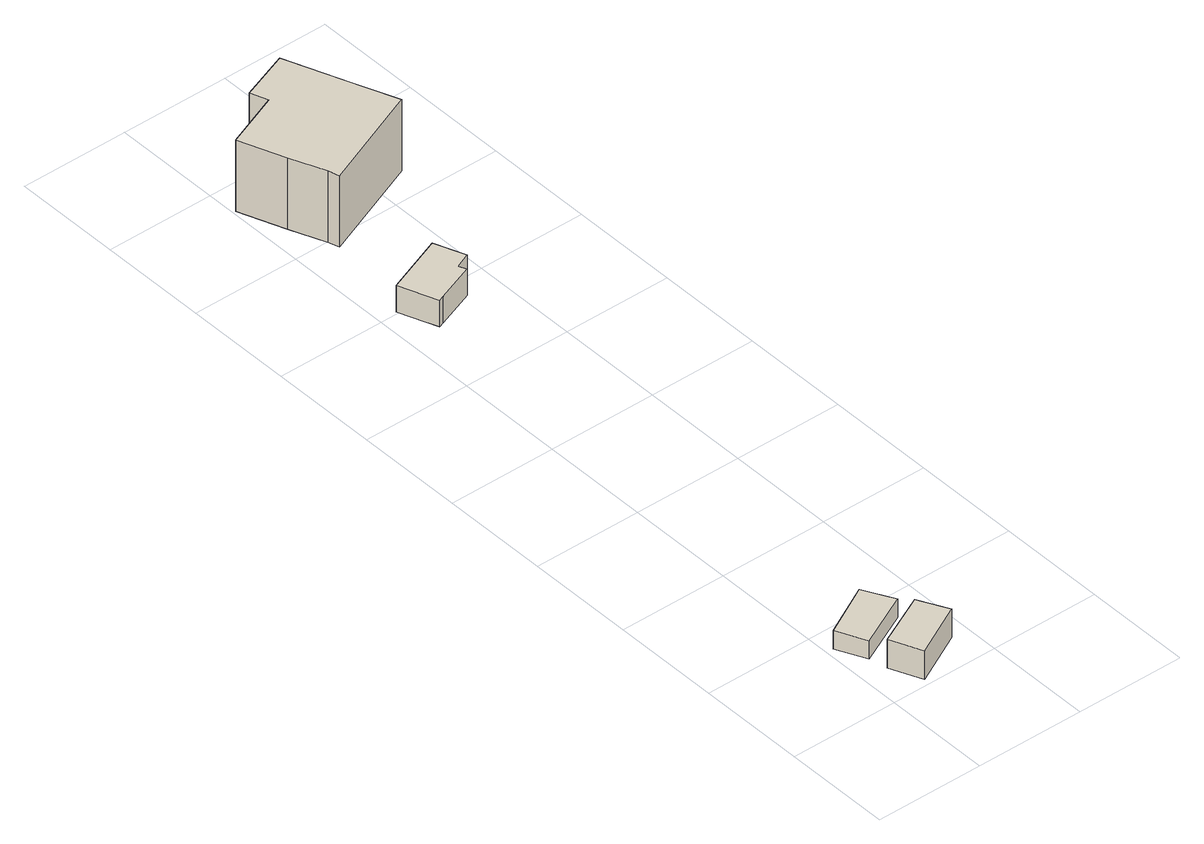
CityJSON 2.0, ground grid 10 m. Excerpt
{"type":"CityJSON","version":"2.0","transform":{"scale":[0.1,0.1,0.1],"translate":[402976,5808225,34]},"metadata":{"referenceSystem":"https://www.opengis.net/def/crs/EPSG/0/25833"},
"CityObjects":{
"building1":{"type":"Building","attributes":{"Gemeindeschluessel":"11000009","BezugspunktDach":"2200","function":"31001_2000","measuredHeight":1.89,"storeysAboveGround":1},"address":[{"country":"Germany","locality":"Berlin","thoroughfareNumber":"28 (1)","thoroughfareName":"Tegernseestraße"}],"geometry":[{"type":"Solid","lod":"1","boundaries":[[[[0,1,2,3]],[[4,5,6,7]],[[4,7,3,2]],[[5,4,2,1]],[[6,5,1,0]],[[7,6,0,3]]]]}]},
"building2":{"type":"Building","attributes":{"Gemeindeschluessel":"11000009","BezugspunktDach":"2200","function":"31001_2000","measuredHeight":2.75,"storeysAboveGround":1},"address":[{"country":"Germany","locality":"Berlin","thoroughfareNumber":"28A (2)","thoroughfareName":"Tegernseestraße"}],"geometry":[{"type":"Solid","lod":"1","boundaries":[[[[8,9,10,11]],[[12,13,14,15]],[[12,15,11,10]],[[13,12,10,9]],[[14,13,9,8]],[[15,14,8,11]]]]}]},
"building3":{"type":"Building","attributes":{"Gemeindeschluessel":"11000009","BezugspunktDach":"2200","function":"31001_2000","measuredHeight":2.58,"storeysAboveGround":1},"address":[{"country":"Germany","locality":"Berlin","thoroughfareNumber":"24 (1)","thoroughfareName":"Tegernseestraße"}],"geometry":[{"type":"Solid","lod":"1","boundaries":[[[[16,17,18,19,20,21,22]],[[23,24,25,26,27,28,29]],[[23,29,22,21]],[[24,23,21,20]],[[25,24,20,19]],[[26,25,19,18]],[[27,26,18,17]],[[28,27,17,16]],[[29,28,16,22]]]]}]},
"building4":{"type":"Building","attributes":{"Gemeindeschluessel":"11000009","BezugspunktDach":"2200","function":"31001_1010","measuredHeight":9.9,"storeysAboveGround":2},"address":[{"country":"Germany","locality":"Berlin","thoroughfareNumber":"22","thoroughfareName":"Tegernseestraße"}],"geometry":[{"type":"Solid","lod":"1","boundaries":[[[[30,31,32,33,34,35,36,37,38]],[[39,40,41,42,43,44,45,46,47]],[[39,47,38,37]],[[40,39,37,36]],[[41,40,36,35]],[[42,41,35,34]],[[43,42,34,33]],[[44,43,33,32]],[[45,44,32,31]],[[46,45,31,30]],[[47,46,30,38]]]]}]}
},
"vertices":[
[19,51,27],[68,75,27],[53,103,27],[6,78,27],[53,103,9],[68,75,9],[19,51,9],[6,78,9],
[36,6,36],[84,31,36],[70,58,36],[23,35,36],[70,58,8],[84,31,8],[36,6,8],[23,35,8],
[30,566,35],[35,568,35],[70,581,35],[67,588,35],[81,594,35],[70,622,35],[16,601,35],[70,622,9],[81,594,9],[67,588,9],[70,581,9],[35,568,9],[30,566,9],[16,601,9],
[19,731,78],[32,699,78],[35,689,78],[130,728,78],[114,769,78],[92,826,78],[47,809,78],[53,793,78],[3,773,78],[53,793,8],[47,809,8],[92,826,8],[114,769,8],[130,728,8],[35,689,8],[32,699,8],[19,731,8],[3,773,8]
]}
